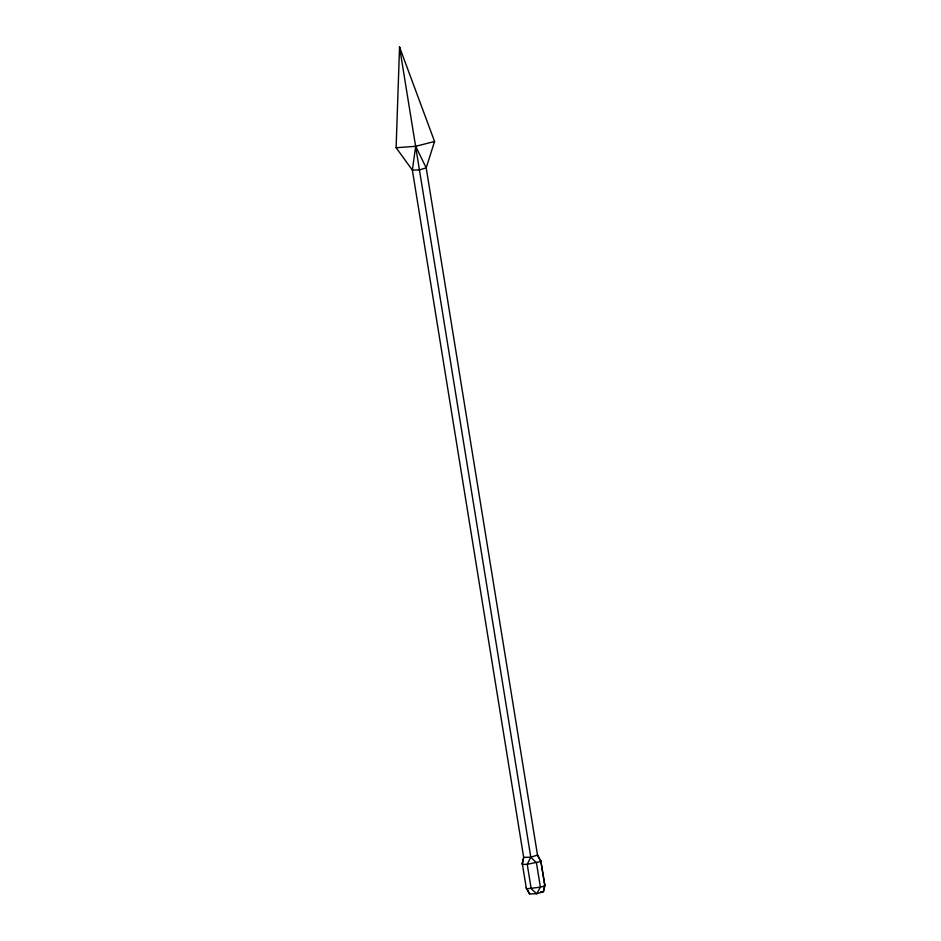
<?xml version="1.0" encoding="UTF-8"?>
<svg xmlns="http://www.w3.org/2000/svg" width="941" height="941" viewBox="0 0 941 941"><rect width="100%" height="100%" fill="white"/><g stroke="black" fill="none" stroke-linecap="round" stroke-linejoin="round"><path stroke-width="1.41" d="M540.687 860.239L544.886 885.834L540.393 887.187L526.431 888.833L522.231 863.238L523.678 857.369L530.783 857.157L537.511 855.122L540.934 861.45L527.219 864.308L522.478 864.45L523.678 857.369L412.37 170.109L396.114 147.725L399.537 47.05L434.554 141.468L426.202 167.863L537.511 855.122L540.934 861.45L544.886 885.834L543.439 891.703L536.711 893.738L529.607 893.95L526.184 887.622M544.639 884.622L543.439 891.703L540.605 891.786M530.783 857.157L527.219 864.308L531.171 888.692L536.711 893.738L540.393 887.187L536.441 862.803L530.783 857.157L399.537 47.05L399.996 49.908M434.554 141.468L415.687 146.314L396.114 147.725M526.866 888.892L529.607 893.95M522.231 863.238L522.478 864.45M415.687 146.314L412.37 170.109L419.474 169.898L426.202 167.863L415.687 146.314"/></g></svg>
